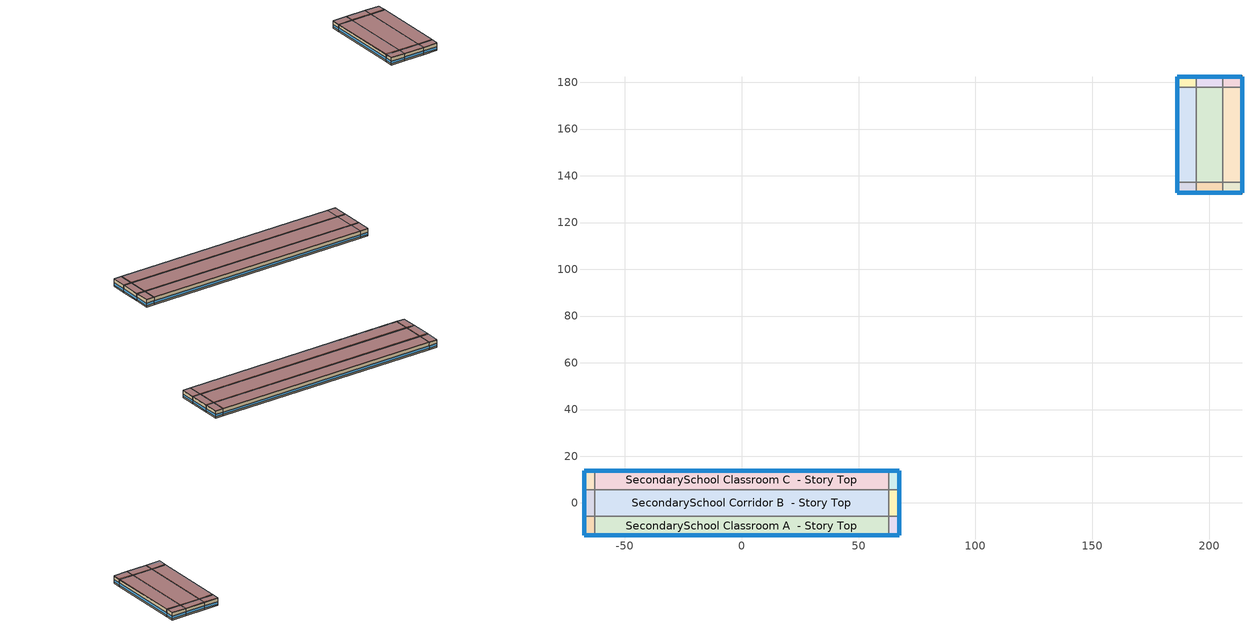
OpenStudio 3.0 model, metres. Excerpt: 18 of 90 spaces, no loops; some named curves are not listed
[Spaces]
SecondarySchool Classroom A end_a - Story Top
 floor adiabatic (Typical Interior Floor): -67.46,-13.88 -67.46,-5.74 -62.89,-5.74 -62.89,-13.88 z3.96
 wall outside: -67.46,-5.74 -67.46,-13.88 -62.89,-13.88 z3.96:7.92
 wall to SecondarySchool Corridor B end_a - Story Top: -62.89,-5.74 -67.46,-5.74 z3.96:7.92
 wall to SecondarySchool Classroom A  - Story Top: -62.89,-13.88 -62.89,-5.74 z3.96:7.92
 window: -67.44,-13.88 -62.92,-13.88 z4.72:6.05; -67.46,-5.77 -67.46,-13.86 z4.72:6.04
 roof outside: -62.89,-13.88 -62.89,-5.74 -67.46,-5.74 -67.46,-13.88 z7.92
SecondarySchool Corridor B end_a - Story Top
 floor adiabatic (Typical Interior Floor): -67.46,-5.74 -67.46,5.74 -62.89,5.74 -62.89,-5.74 z3.96
 wall outside: -67.46,5.74 -67.46,-5.74 z3.96:7.92
 wall to SecondarySchool Classroom C end_a - Story Top: -62.89,5.74 -67.46,5.74 z3.96:7.92
 wall to SecondarySchool Corridor B  - Story Top: -62.89,-5.74 -62.89,5.74 z3.96:7.92
 window: -67.46,5.72 -67.46,-5.72 z4.72:6.04
 roof outside: -62.89,-5.74 -62.89,5.74 -67.46,5.74 -67.46,-5.74 z7.92
SecondarySchool Classroom C end_a - Story Top
 floor adiabatic (Typical Interior Floor): -67.46,5.74 -67.46,13.88 -62.89,13.88 -62.89,5.74 z3.96
 wall outside: -62.89,13.88 -67.46,13.88 -67.46,5.74 z3.96:7.92
 wall to SecondarySchool Classroom C  - Story Top: -62.89,5.74 -62.89,13.88 z3.96:7.92
 window: -62.92,13.88 -67.44,13.88 z4.72:6.05; -67.46,13.86 -67.46,5.77 z4.72:6.04
 roof outside: -62.89,5.74 -62.89,13.88 -67.46,13.88 -67.46,5.74 z7.92
SecondarySchool Classroom A  - Story Top
 floor adiabatic (Typical Interior Floor): -62.89,-13.88 -62.89,-5.74 62.89,-5.74 62.89,-13.88 z3.96
 wall outside: -62.89,-13.88 62.89,-13.88 z3.96:7.92
 wall to SecondarySchool Corridor B  - Story Top: 62.89,-5.74 -62.89,-5.74 z3.96:7.92
 wall to SecondarySchool Classroom A end_b - Story Top: 62.89,-13.88 62.89,-5.74 z3.96:7.92
 window: -62.87,-13.88 62.87,-13.88 z4.72:6.03
 roof outside: 62.89,-13.88 62.89,-5.74 -62.89,-5.74 -62.89,-13.88 z7.92
SecondarySchool Corridor B  - Story Top
 floor adiabatic (Typical Interior Floor): -62.89,-5.74 -62.89,5.74 62.89,5.74 62.89,-5.74 z3.96
 wall to SecondarySchool Classroom C  - Story Top: 62.89,5.74 -62.89,5.74 z3.96:7.92
 wall to SecondarySchool Corridor B end_b - Story Top: 62.89,-5.74 62.89,5.74 z3.96:7.92
 roof outside: 62.89,-5.74 62.89,5.74 -62.89,5.74 -62.89,-5.74 z7.92
SecondarySchool Classroom C  - Story Top
 floor adiabatic (Typical Interior Floor): -62.89,5.74 -62.89,13.88 62.89,13.88 62.89,5.74 z3.96
 wall outside: 62.89,13.88 -62.89,13.88 z3.96:7.92
 wall to SecondarySchool Classroom C end_b - Story Top: 62.89,5.74 62.89,13.88 z3.96:7.92
 window: 62.87,13.88 -62.87,13.88 z4.72:6.03
 roof outside: 62.89,5.74 62.89,13.88 -62.89,13.88 -62.89,5.74 z7.92
SecondarySchool Classroom A end_b - Story Top
 floor adiabatic (Typical Interior Floor): 62.89,-13.88 62.89,-5.74 67.46,-5.74 67.46,-13.88 z3.96
 wall outside: 62.89,-13.88 67.46,-13.88 67.46,-5.74 z3.96:7.92
 wall to SecondarySchool Corridor B end_b - Story Top: 67.46,-5.74 62.89,-5.74 z3.96:7.92
 window: 67.46,-13.86 67.46,-5.77 z4.72:6.04; 62.92,-13.88 67.44,-13.88 z4.72:6.05
 roof outside: 67.46,-13.88 67.46,-5.74 62.89,-5.74 62.89,-13.88 z7.92
SecondarySchool Corridor B end_b - Story Top
 floor adiabatic (Typical Interior Floor): 62.89,-5.74 62.89,5.74 67.46,5.74 67.46,-5.74 z3.96
 wall outside: 67.46,-5.74 67.46,5.74 z3.96:7.92
 wall to SecondarySchool Classroom C end_b - Story Top: 67.46,5.74 62.89,5.74 z3.96:7.92
 window: 67.46,-5.72 67.46,5.72 z4.72:6.04
 roof outside: 67.46,-5.74 67.46,5.74 62.89,5.74 62.89,-5.74 z7.92
SecondarySchool Classroom C end_b - Story Top
 floor adiabatic (Typical Interior Floor): 62.89,5.74 62.89,13.88 67.46,13.88 67.46,5.74 z3.96
 wall outside: 67.46,5.74 67.46,13.88 62.89,13.88 z3.96:7.92
 window: 67.44,13.88 62.92,13.88 z4.72:6.05; 67.46,5.77 67.46,13.86 z4.72:6.04
 roof outside: 67.46,5.74 67.46,13.88 62.89,13.88 62.89,5.74 z7.92
SecondarySchool Classroom A end_a - Story Top 1
 floor adiabatic (Typical Interior Floor): 214.1,132.76 205.96,132.76 205.96,137.33 214.1,137.33 z3.96
 wall outside: 205.96,132.76 214.1,132.76 214.1,137.33 z3.96:7.92
 wall to SecondarySchool Corridor B end_a - Story Top 1: 205.96,137.33 205.96,132.76 z3.96:7.92
 wall to SecondarySchool Classroom A  - Story Top 1: 214.1,137.33 205.96,137.33 z3.96:7.92
 window: 214.1,132.78 214.1,137.3 z4.72:6.05; 205.98,132.76 214.08,132.76 z4.72:6.04
 roof outside: 214.1,137.33 205.96,137.33 205.96,132.76 214.1,132.76 z7.92
SecondarySchool Corridor B end_a - Story Top 1
 floor adiabatic (Typical Interior Floor): 205.96,132.76 194.48,132.76 194.48,137.33 205.96,137.33 z3.96
 wall outside: 194.48,132.76 205.96,132.76 z3.96:7.92
 wall to SecondarySchool Classroom C end_a - Story Top 1: 194.48,137.33 194.48,132.76 z3.96:7.92
 wall to SecondarySchool Corridor B  - Story Top 1: 205.96,137.33 194.48,137.33 z3.96:7.92
 window: 194.5,132.76 205.93,132.76 z4.72:6.04
 roof outside: 205.96,137.33 194.48,137.33 194.48,132.76 205.96,132.76 z7.92
SecondarySchool Classroom C end_a - Story Top 1
 floor adiabatic (Typical Interior Floor): 194.48,132.76 186.34,132.76 186.34,137.33 194.48,137.33 z3.96
 wall outside: 186.34,137.33 186.34,132.76 194.48,132.76 z3.96:7.92
 wall to SecondarySchool Classroom C  - Story Top 1: 194.48,137.33 186.34,137.33 z3.96:7.92
 window: 186.36,132.76 194.45,132.76 z4.72:6.04; 186.34,137.3 186.34,132.78 z4.72:6.05
 roof outside: 194.48,137.33 186.34,137.33 186.34,132.76 194.48,132.76 z7.92
SecondarySchool Classroom A  - Story Top 1
 floor adiabatic (Typical Interior Floor): 214.1,137.33 205.96,137.33 205.96,177.89 214.1,177.89 z3.96
 wall outside: 214.1,137.33 214.1,177.89 z3.96:7.92
 wall to SecondarySchool Corridor B  - Story Top 1: 205.96,177.89 205.96,137.33 z3.96:7.92
 wall to SecondarySchool Classroom A end_b - Story Top 1: 214.1,177.89 205.96,177.89 z3.96:7.92
 window: 214.1,137.35 214.1,177.86 z4.72:6.03
 roof outside: 214.1,177.89 205.96,177.89 205.96,137.33 214.1,137.33 z7.92
SecondarySchool Corridor B  - Story Top 1
 floor adiabatic (Typical Interior Floor): 205.96,137.33 194.48,137.33 194.48,177.89 205.96,177.89 z3.96
 wall to SecondarySchool Classroom C  - Story Top 1: 194.48,177.89 194.48,137.33 z3.96:7.92
 wall to SecondarySchool Corridor B end_b - Story Top 1: 205.96,177.89 194.48,177.89 z3.96:7.92
 roof outside: 205.96,177.89 194.48,177.89 194.48,137.33 205.96,137.33 z7.92
SecondarySchool Classroom C  - Story Top 1
 floor adiabatic (Typical Interior Floor): 194.48,137.33 186.34,137.33 186.34,177.89 194.48,177.89 z3.96
 wall outside: 186.34,177.89 186.34,137.33 z3.96:7.92
 wall to SecondarySchool Classroom C end_b - Story Top 1: 194.48,177.89 186.34,177.89 z3.96:7.92
 window: 186.34,177.86 186.34,137.35 z4.72:6.03
 roof outside: 194.48,177.89 186.34,177.89 186.34,137.33 194.48,137.33 z7.92
SecondarySchool Classroom A end_b - Story Top 1
 floor adiabatic (Typical Interior Floor): 214.1,177.89 205.96,177.89 205.96,182.46 214.1,182.46 z3.96
 wall outside: 214.1,177.89 214.1,182.46 205.96,182.46 z3.96:7.92
 wall to SecondarySchool Corridor B end_b - Story Top 1: 205.96,182.46 205.96,177.89 z3.96:7.92
 window: 214.1,177.92 214.1,182.44 z4.72:6.05; 214.08,182.46 205.98,182.46 z4.72:6.04
 roof outside: 214.1,182.46 205.96,182.46 205.96,177.89 214.1,177.89 z7.92
SecondarySchool Corridor B end_b - Story Top 1
 floor adiabatic (Typical Interior Floor): 205.96,177.89 194.48,177.89 194.48,182.46 205.96,182.46 z3.96
 wall outside: 205.96,182.46 194.48,182.46 z3.96:7.92
 wall to SecondarySchool Classroom C end_b - Story Top 1: 194.48,182.46 194.48,177.89 z3.96:7.92
 window: 205.93,182.46 194.5,182.46 z4.72:6.04
 roof outside: 205.96,182.46 194.48,182.46 194.48,177.89 205.96,177.89 z7.92
SecondarySchool Classroom C end_b - Story Top 1
 floor adiabatic (Typical Interior Floor): 194.48,177.89 186.34,177.89 186.34,182.46 194.48,182.46 z3.96
 wall outside: 194.48,182.46 186.34,182.46 186.34,177.89 z3.96:7.92
 window: 186.34,182.44 186.34,177.92 z4.72:6.05; 194.45,182.46 186.36,182.46 z4.72:6.04
 roof outside: 194.48,182.46 186.34,182.46 186.34,177.89 194.48,177.89 z7.92
shading: 214.1,177.89 205.96,177.89 205.96,137.33 214.1,137.33 z8.23; 205.96,137.33 194.48,137.33 194.48,132.76 205.96,132.76 z8.23; 67.46,5.74 67.46,13.88 62.89,13.88 62.89,5.74 z8.23; -62.89,5.74 -62.89,13.88 -67.46,13.88 -67.46,5.74 z8.23; 194.48,137.33 186.34,137.33 186.34,132.76 194.48,132.76 z8.23; 67.46,-5.74 67.46,5.74 62.89,5.74 62.89,-5.74 z8.23; 62.89,5.74 62.89,13.88 -62.89,13.88 -62.89,5.74 z8.23; 62.89,-5.74 62.89,5.74 -62.89,5.74 -62.89,-5.74 z8.23; 62.89,-13.88 62.89,-5.74 -62.89,-5.74 -62.89,-13.88 z8.23; -62.89,-5.74 -62.89,5.74 -67.46,5.74 -67.46,-5.74 z8.23; -62.89,-13.88 -62.89,-5.74 -67.46,-5.74 -67.46,-13.88 z8.23; 205.96,177.89 194.48,177.89 194.48,137.33 205.96,137.33 z8.23; 194.48,182.46 186.34,182.46 186.34,177.89 194.48,177.89 z8.23; 67.46,-13.88 67.46,-5.74 62.89,-5.74 62.89,-13.88 z8.23; 214.1,137.33 205.96,137.33 205.96,132.76 214.1,132.76 z8.23; 194.48,177.89 186.34,177.89 186.34,137.33 194.48,137.33 z8.23; 214.1,182.46 205.96,182.46 205.96,177.89 214.1,177.89 z8.23; 205.96,182.46 194.48,182.46 194.48,177.89 205.96,177.89 z8.23
[Site]
Chicago Ohare Intl Ap_IL_USA: Latitude {deg}=41.98; Longitude {deg}=-87.92; Time Zone {hr}=-6; Elevation {m}=201; Terrain=City
[ClimateZones]
Climate Zone Institution Name 1=ASHRAE; Climate Zone Document Name 1=ANSI/ASHRAE Standard 169; Climate Zone Document Year 1=2006; Climate Zone Value 1=5A
[Site:WaterMainsTemperature]
Calculation Method=Correlation; Annual Average Outdoor Air Temperature {C}=9.925; Maximum Difference In Monthly Average Outdoor Air Temperatures {deltaC}=28.7
[SizingPeriod:DesignDay] Barometric Pressure {Pa}=98934; Sky Clearness=0; Rain Indicator=0; Snow Indicator=0; Day of Month=21; Daylight Saving Time Indicator=0; Humidity Indicating Type=Wetbulb; Dry-Bulb Temperature Range Modifier Type=DefaultMultipliers
Name | Maximum Dry-Bulb Temperature {C} | Daily Dry-Bulb Temperature Range {deltaC} | Humidity Indicating Conditions at Maximum Dry-Bulb | Wind Speed {m/s} | Wind Direction {deg} | Month | Day Type | Solar Model Indicator | ASHRAE Taub | ASHRAE Taud
Chicago Ohare Intl Ap Ann Clg .4% Condns DB=>MWB 1 | 33.3 | 10.5 | 23.7 | 5.2 | 230 | 7 | SummerDesignDay | ASHRAETau | 0.455 | 2.05
Chicago Ohare Intl Ap Ann Clg .4% Condns WB=>MDB 1 | 31.2 | 10.5 | 25.5 | 5.2 | 230 | 7 | SummerDesignDay | ASHRAETau | 0.455 | 2.05
Chicago Ohare Intl Ap Ann Htg 99.6% Condns DB 1 | -20 | 0 | -20 | 4.9 | 270 | 1 | WinterDesignDay | ASHRAEClearSky
[Building]
90.1-2013|SecondarySchool: Default Construction Set=Res 90.1-2013 - SecSchl - ASHRAE 169-2013-5A; Standards Building Type=SecondarySchool
[Site:GroundTemperature:BuildingSurface]
20.75, 20.7, 20.7, 20.72, 20.75, 22.99, 23.34, 23.42, 23.45, 21.19, 20.91, 20.81
[DefaultConstructionSet]
Res 90.1-2013 - SecSchl - ASHRAE 169-2013-5A: Default Exterior Surface Constructions=Default Surface Constructions 1; Default Interior Surface Constructions=Default Surface Constructions 2; Default Ground Contact Surface Constructions=Default Surface Constructions 3; Default Exterior SubSurface Constructions=Default Sub Surface Constructions 1; Default Interior SubSurface Constructions=Default Sub Surface Constructions 2; Interior Partition Construction=Typical Interior Partition
[DefaultSurfaceConstructions]
Name | Floor Construction | Wall Construction | Roof Ceiling Construction
Default Surface Constructions 1 | Typical Insulated Exterior Mass Floor R-17.54 | Typical Insulated Steel Framed Exterior Wall R-18.18 | Typical IEAD Roof R-31.25
Default Surface Constructions 2 | Typical Interior Floor | Typical Interior Wall | Typical Interior Ceiling
Default Surface Constructions 3 | Typical Insulated Carpeted 8in Slab Floor | Typical Insulated Basement Mass Wall
[Construction]
Typical Insulated Exterior Mass Floor R-17.54: Typical Insulation R-14.97, 4 in. Normalweight Concrete Floor, Typical Carpet Pad
Typical Insulated Steel Framed Exterior Wall R-18.18: 25mm Stucco, 5/8 in. Gypsum Board, Typical Insulation R-16.0, 5/8 in. Gypsum Board
Typical IEAD Roof R-31.25: Roof Membrane, Typical Insulation R-30.13, Metal Roof Surface
Typical Interior Floor: 100mm Normalweight concrete floor, CP02 CARPET PAD
Typical Interior Wall: G01 13mm gypsum board, G01 13mm gypsum board
Typical Interior Ceiling: CP02 CARPET PAD, 100mm Normalweight concrete floor
Typical Insulated Carpeted 8in Slab Floor: 8 in. Normalweight Concrete Floor, Typical Carpet Pad
Typical Insulated Basement Mass Wall: 8 in. Concrete Block Basement Wall
U 0.48 SHGC 0.40 Dbl Ref-D Clr 6mm/13mm: REF D CLEAR 6MM, AIR 13MM, CLEAR 6MM
Typical Insulated Metal Door R-2.0: F08 Metal surface, Typical Insulation R-1.15
U 0.44 SHGC 0.26 Dbl Ref-B-H Clr 6mm/13mm Air: REF B CLEAR HI 6MM, AIR 13MM, CLEAR 6MM
Typical Overhead Door R-2.0: Typical Insulation R-1.15 1
Window_U_0.50_SHGC_0.40_Skylight_Frame_Width_0.430_in: Glass_2052_LayerAvg, Gap_1_W_0_0038, Glass_2027F_LayerAvg
Typical Interior Window: Clear 3mm
Typical Interior Door; Typical Interior Partition: G05 25mm wood
[Material:NoMass] Roughness=Smooth; Thermal Absorptance=0.9; Solar Absorptance=0.7
Name | Thermal Resistance {m2-K/W} | Visible Absorptance
Typical Insulation R-14.97 | 2.63723 | 0.7
Typical Carpet Pad; CP02 CARPET PAD | 0.21648 | 0.8
Typical Insulation R-16.0 | 2.81828 | 0.7
Typical Insulation R-30.13 | 5.30668 | 0.7
Typical Insulation R-1.15 | 0.202509 | 0.7
Typical Insulation R-1.15 1 | 0.202527 | 0.7
[Material]
Name | Roughness | Thickness {m} | Conductivity {W/m-K} | Density {kg/m3} | Specific Heat {J/kg-K} | Thermal Absorptance | Solar Absorptance | Visible Absorptance
4 in. Normalweight Concrete Floor | MediumRough | 0.1016 | 2.31 | 2322 | 832 | 0.9 | 0.7 | 0.7
25mm Stucco | Smooth | 0.0254 | 0.72 | 1856 | 840 | 0.9 | 0.7 | 0.7
5/8 in. Gypsum Board | MediumSmooth | 0.0159 | 0.16 | 800 | 1090 | 0.9 | 0.7 | 0.7
Roof Membrane | VeryRough | 0.0095 | 0.16 | 1121.29 | 1460 | 0.9 | 0.7 | 0.7
Metal Roof Surface; F08 Metal surface | Smooth | 0.0008 | 45.28 | 7824 | 500 | 0.9 | 0.7 | 0.7
100mm Normalweight concrete floor | MediumRough | 0.1016 | 2.31045 | 2322 | 832.557 |  | 0 | 0
G01 13mm gypsum board | Smooth | 0.0127 | 0.160031 | 800.001 | 1090.73 | 0.9 | 0.7 | 0.5
8 in. Normalweight Concrete Floor | MediumRough | 0.2032 | 2.31 | 2322 | 832 | 0.9 | 0.7 | 0.7
8 in. Concrete Block Basement Wall | MediumRough | 0.2032 | 1.326 | 1842 | 912 | 0.9 | 0.7 | 0.7
G05 25mm wood | MediumSmooth | 0.0254 | 0.15 | 608 | 1630 | 0.9 | 0.5 | 0.5
[DefaultSubSurfaceConstructions]
Name | Fixed Window Construction | Operable Window Construction | Door Construction | Glass Door Construction | Overhead Door Construction | Skylight Construction | Tubular Daylight Dome Construction | Tubular Daylight Diffuser Construction
Default Sub Surface Constructions 1 | U 0.48 SHGC 0.40 Dbl Ref-D Clr 6mm/13mm | U 0.48 SHGC 0.40 Dbl Ref-D Clr 6mm/13mm | Typical Insulated Metal Door R-2.0 | U 0.44 SHGC 0.26 Dbl Ref-B-H Clr 6mm/13mm Air | Typical Overhead Door R-2.0 | Window_U_0.50_SHGC_0.40_Skylight_Frame_Width_0.430_in | Typical Interior Window | Typical Interior Window
Default Sub Surface Constructions 2 | Typical Interior Window | Typical Interior Window | Typical Interior Door
[WindowMaterial:Glazing] Optical Data Type=SpectralAverage; Infrared Transmittance at Normal Incidence=0; Dirt Correction Factor for Solar and Visible Transmittance=1; Solar Diffusing=No
Name | Thickness {m} | Solar Transmittance at Normal Incidence | Front Side Solar Reflectance at Normal Incidence | Back Side Solar Reflectance at Normal Incidence | Visible Transmittance at Normal Incidence | Front Side Visible Reflectance at Normal Incidence | Back Side Visible Reflectance at Normal Incidence | Front Side Infrared Hemispherical Emissivity | Back Side Infrared Hemispherical Emissivity | Conductivity {W/m-K}
REF D CLEAR 6MM | 0.006 | 0.429 | 0.308 | 0.379 | 0.334 | 0.453 | 0.505 | 0.84 | 0.82 | 0.9
CLEAR 6MM | 0.006 | 0.775 | 0.071 | 0.071 | 0.881 | 0.08 | 0.08 | 0.84 | 0.84 | 0.9
REF B CLEAR HI 6MM | 0.006 | 0.24 | 0.16 | 0.32 | 0.3 | 0.16 | 0.29 | 0.84 | 0.6 | 0.9
Glass_2052_LayerAvg | 0.00837 | 0.507767 | 0.054228 | 0.0544931 | 0.586833 | 0.05805 | 0.058397 | 0.84 | 0.84 | 1
Glass_2027F_LayerAvg | 0.004 | 0.369744 | 0.470069 | 0.340935 | 0.765222 | 0.0546 | 0.073741 | 0.03675 | 0.84 | 1
Clear 3mm | 0.003 | 0.837 | 0.075 | 0.075 | 0.898 | 0.081 | 0.081 | 0.84 | 0.84 | 0.9
[WindowMaterial:Gas] Gas Type=Air
Name | Thickness {m}
AIR 13MM | 0.0127
Gap_1_W_0_0038 | 0.0038
[SpaceType] Standards Building Type=SecondarySchool
Name | Default Schedule Set | Design Specification Outdoor Air Object | Standards Space Type
SecondarySchool Corridor - 90.1-2013 | SecondarySchool Corridor Schedule Set | SecondarySchool Corridor Ventilation | Corridor
SecondarySchool Classroom - 90.1-2013 | SecondarySchool Classroom Schedule Set | SecondarySchool Classroom Ventilation | Classroom
[BuildingStory]
Story Top: Nominal Z Coordinate {m}=3.9624; Nominal Floor to Floor Height {m}=3.9624
[Space] Building Story=Story Top
Name | Space Type | Thermal Zone
SecondarySchool Classroom A end_a - Story Top | SecondarySchool Classroom - 90.1-2013 | Zone SecondarySchool Classroom A end_a - Story Top
SecondarySchool Corridor B end_a - Story Top | SecondarySchool Corridor - 90.1-2013 | Zone SecondarySchool Corridor B end_a - Story Top
SecondarySchool Classroom C end_a - Story Top | SecondarySchool Classroom - 90.1-2013 | Zone SecondarySchool Classroom C end_a - Story Top
SecondarySchool Classroom A  - Story Top | SecondarySchool Classroom - 90.1-2013 | Zone SecondarySchool Classroom A  - Story Top
SecondarySchool Corridor B  - Story Top | SecondarySchool Corridor - 90.1-2013 | Zone SecondarySchool Corridor B  - Story Top
SecondarySchool Classroom C  - Story Top | SecondarySchool Classroom - 90.1-2013 | Zone SecondarySchool Classroom C  - Story Top
SecondarySchool Classroom A end_b - Story Top | SecondarySchool Classroom - 90.1-2013 | Zone SecondarySchool Classroom A end_b - Story Top
SecondarySchool Corridor B end_b - Story Top | SecondarySchool Corridor - 90.1-2013 | Zone SecondarySchool Corridor B end_b - Story Top
SecondarySchool Classroom C end_b - Story Top | SecondarySchool Classroom - 90.1-2013 | Zone SecondarySchool Classroom C end_b - Story Top
SecondarySchool Classroom A end_a - Story Top 1 | SecondarySchool Classroom - 90.1-2013 | Zone SecondarySchool Classroom A end_a - Story Top 1
SecondarySchool Corridor B end_a - Story Top 1 | SecondarySchool Corridor - 90.1-2013 | Zone SecondarySchool Corridor B end_a - Story Top 1
SecondarySchool Classroom C end_a - Story Top 1 | SecondarySchool Classroom - 90.1-2013 | Zone SecondarySchool Classroom C end_a - Story Top 1
SecondarySchool Classroom A  - Story Top 1 | SecondarySchool Classroom - 90.1-2013 | Zone SecondarySchool Classroom A  - Story Top 1
SecondarySchool Corridor B  - Story Top 1 | SecondarySchool Corridor - 90.1-2013 | Zone SecondarySchool Corridor B  - Story Top 1
SecondarySchool Classroom C  - Story Top 1 | SecondarySchool Classroom - 90.1-2013 | Zone SecondarySchool Classroom C  - Story Top 1
SecondarySchool Classroom A end_b - Story Top 1 | SecondarySchool Classroom - 90.1-2013 | Zone SecondarySchool Classroom A end_b - Story Top 1
SecondarySchool Corridor B end_b - Story Top 1 | SecondarySchool Corridor - 90.1-2013 | Zone SecondarySchool Corridor B end_b - Story Top 1
SecondarySchool Classroom C end_b - Story Top 1 | SecondarySchool Classroom - 90.1-2013 | Zone SecondarySchool Classroom C end_b - Story Top 1
[ThermalZone] Multiplier=1; Use Ideal Air Loads=No
Name | Primary Daylighting Control | Fraction of Zone Controlled by Primary Daylighting Control | Secondary Daylighting Control | Fraction of Zone Controlled by Secondary Daylighting Control | Thermostat
Zone SecondarySchool Classroom A end_a - Story Top | SecondarySchool Classroom A end_a - Story Top Daylt Sensor 1 | 0.594 | SecondarySchool Classroom A end_a - Story Top Daylt Sensor 2 | 0.361 | SecondarySchool Classroom - 90.1-2013 Thermostat 11
Zone SecondarySchool Corridor B end_a - Story Top | SecondarySchool Corridor B end_a - Story Top Daylt Sensor 1 | 0.454 | SecondarySchool Corridor B end_a - Story Top Daylt Sensor 2 | 0.454 | SecondarySchool Corridor - 90.1-2013 Thermostat 6
Zone SecondarySchool Classroom C end_a - Story Top | SecondarySchool Classroom C end_a - Story Top Daylt Sensor 1 | 0.594 | SecondarySchool Classroom C end_a - Story Top Daylt Sensor 2 | 0.361 | SecondarySchool Classroom - 90.1-2013 Thermostat 12
Zone SecondarySchool Classroom A  - Story Top | SecondarySchool Classroom A  - Story Top Daylt Sensor 1 | 0.254 | SecondarySchool Classroom A  - Story Top Daylt Sensor 2 | 0.254 | SecondarySchool Classroom - 90.1-2013 Thermostat 9
Zone SecondarySchool Corridor B  - Story Top |  |  |  |  | SecondarySchool Corridor - 90.1-2013 Thermostat 3
Zone SecondarySchool Classroom C  - Story Top | SecondarySchool Classroom C  - Story Top Daylt Sensor 1 | 0.254 | SecondarySchool Classroom C  - Story Top Daylt Sensor 2 | 0.254 | SecondarySchool Classroom - 90.1-2013 Thermostat 14
Zone SecondarySchool Classroom A end_b - Story Top | SecondarySchool Classroom A end_b - Story Top Daylt Sensor 1 | 0.594 | SecondarySchool Classroom A end_b - Story Top Daylt Sensor 2 | 0.361 | SecondarySchool Classroom - 90.1-2013 Thermostat 22
Zone SecondarySchool Corridor B end_b - Story Top | SecondarySchool Corridor B end_b - Story Top Daylt Sensor 1 | 0.454 | SecondarySchool Corridor B end_b - Story Top Daylt Sensor 2 | 0.454 | SecondarySchool Corridor - 90.1-2013 Thermostat 10
Zone SecondarySchool Classroom C end_b - Story Top | SecondarySchool Classroom C end_b - Story Top Daylt Sensor 1 | 0.594 | SecondarySchool Classroom C end_b - Story Top Daylt Sensor 2 | 0.361 | SecondarySchool Classroom - 90.1-2013 Thermostat 17
Zone SecondarySchool Classroom A end_a - Story Top 1 | SecondarySchool Classroom A end_a - Story Top 1 Daylt Sensor 1 | 0.594 | SecondarySchool Classroom A end_a - Story Top 1 Daylt Sensor 2 | 0.361 | SecondarySchool Classroom - 90.1-2013 Thermostat 2
Zone SecondarySchool Corridor B end_a - Story Top 1 | SecondarySchool Corridor B end_a - Story Top 1 Daylt Sensor 1 | 0.454 | SecondarySchool Corridor B end_a - Story Top 1 Daylt Sensor 2 | 0.454 | SecondarySchool Corridor - 90.1-2013 Thermostat 4
Zone SecondarySchool Classroom C end_a - Story Top 1 | SecondarySchool Classroom C end_a - Story Top 1 Daylt Sensor 1 | 0.594 | SecondarySchool Classroom C end_a - Story Top 1 Daylt Sensor 2 | 0.361 | SecondarySchool Classroom - 90.1-2013 Thermostat 7
Zone SecondarySchool Classroom A  - Story Top 1 | SecondarySchool Classroom A  - Story Top 1 Daylt Sensor 1 | 0.254 | SecondarySchool Classroom A  - Story Top 1 Daylt Sensor 2 | 0.254 | SecondarySchool Classroom - 90.1-2013 Thermostat 1
Zone SecondarySchool Corridor B  - Story Top 1 |  |  |  |  | SecondarySchool Corridor - 90.1-2013 Thermostat 11
Zone SecondarySchool Classroom C  - Story Top 1 | SecondarySchool Classroom C  - Story Top 1 Daylt Sensor 1 | 0.254 | SecondarySchool Classroom C  - Story Top 1 Daylt Sensor 2 | 0.254 | SecondarySchool Classroom - 90.1-2013 Thermostat 19
Zone SecondarySchool Classroom A end_b - Story Top 1 | SecondarySchool Classroom A end_b - Story Top 1 Daylt Sensor 1 | 0.594 | SecondarySchool Classroom A end_b - Story Top 1 Daylt Sensor 2 | 0.361 | SecondarySchool Classroom - 90.1-2013 Thermostat 23
Zone SecondarySchool Corridor B end_b - Story Top 1 | SecondarySchool Corridor B end_b - Story Top 1 Daylt Sensor 1 | 0.454 | SecondarySchool Corridor B end_b - Story Top 1 Daylt Sensor 2 | 0.454 | SecondarySchool Corridor - 90.1-2013 Thermostat 2
Zone SecondarySchool Classroom C end_b - Story Top 1 | SecondarySchool Classroom C end_b - Story Top 1 Daylt Sensor 1 | 0.594 | SecondarySchool Classroom C end_b - Story Top 1 Daylt Sensor 2 | 0.361 | SecondarySchool Classroom - 90.1-2013 Thermostat
[People:Definition]
SecondarySchool Classroom People Definition: Number of People Calculation Method=People/Area; People per Space Floor Area {person/m2}=0.376737; Fraction Radiant=0.3
[People]
SecondarySchool Classroom People: People Definition=SecondarySchool Classroom People Definition; Space or SpaceType=SecondarySchool Classroom - 90.1-2013; Work Efficiency Schedule=Work Efficiency Schedule; Clothing Insulation Schedule=Clothing Schedule; Air Velocity Schedule=Air Velocity Schedule; Multiplier=1
[Lights:Definition] Design Level Calculation Method=Watts/Area; Fraction Radiant=0.37; Fraction Visible=0.2; Return Air Fraction=0
Name | Watts per Space Floor Area {W/m2}
SecondarySchool Classroom Lights Definition | 13.3472
SecondarySchool Corridor Lights Definition | 7.10418
[Lights] Fraction Replaceable=1
Name | Lights Definition | Space or SpaceType
SecondarySchool Classroom Lights | SecondarySchool Classroom Lights Definition | SecondarySchool Classroom - 90.1-2013
SecondarySchool Corridor Lights | SecondarySchool Corridor Lights Definition | SecondarySchool Corridor - 90.1-2013
[ElectricEquipment:Definition] Design Level Calculation Method=Watts/Area; Fraction Latent=0; Fraction Radiant=0.5; Fraction Lost=0
Name | Watts per Space Floor Area {W/m2}
SecondarySchool Classroom Elec Equip Definition | 9.99967
SecondarySchool Corridor Elec Equip Definition | 3.98265
[ElectricEquipment]
Name | Electric Equipment Definition | Space or SpaceType
SecondarySchool Classroom Elec Equip | SecondarySchool Classroom Elec Equip Definition | SecondarySchool Classroom - 90.1-2013
SecondarySchool Corridor Elec Equip | SecondarySchool Corridor Elec Equip Definition | SecondarySchool Corridor - 90.1-2013
[DesignSpecification:OutdoorAir] Outdoor Air Method=Sum; Outdoor Air Flow per Person {m3/s-person}=0; Outdoor Air Flow Rate {m3/s}=0; Outdoor Air Flow Air Changes per Hour {1/hr}=0
Name | Outdoor Air Flow per Floor Area {m3/s-m2}
SecondarySchool Classroom Ventilation | 0.0023876
SecondarySchool Corridor Ventilation | 0.0003048
[DefaultScheduleSet] Number of People Schedule=SchoolSecondary BLDG_OCC_SCH; People Activity Level Schedule=SchoolSecondary ACTIVITY_SCH; Electric Equipment Schedule=SchoolSecondary BLDG_EQUIP_SCH_2013; Infiltration Schedule=SchoolSecondary INFIL_SCH_PNNL
Name | Lighting Schedule
SecondarySchool Classroom Schedule Set | SchoolSecondary BLDG_LIGHT_CLASSROOM_SCH_2013
SecondarySchool Corridor Schedule Set | SchoolSecondary BLDG_LIGHT_CORRIDOR_SCH_2013
[SpaceInfiltration:DesignFlowRate] Schedule=Always On Discrete; Design Flow Rate Calculation Method=Flow/ExteriorArea; Constant Term Coefficient=0; Temperature Term Coefficient=0; Velocity Term Coefficient=0.224; Velocity Squared Term Coefficient=0
Name | Space or SpaceType | Flow per Exterior Surface Area {m3/s-m2}
SecondarySchool Classroom A  - Story Top Infiltration | SecondarySchool Classroom A  - Story Top | 0.000186444
SecondarySchool Classroom A  - Story Top 1 Infiltration | SecondarySchool Classroom A  - Story Top 1 | 0.000186444
SecondarySchool Classroom A end_a - Story Top Infiltration | SecondarySchool Classroom A end_a - Story Top | 0.000327542
SecondarySchool Classroom A end_a - Story Top 1 Infiltration | SecondarySchool Classroom A end_a - Story Top 1 | 0.000327542
SecondarySchool Classroom A end_b - Story Top Infiltration | SecondarySchool Classroom A end_b - Story Top | 0.000327542
SecondarySchool Classroom A end_b - Story Top 1 Infiltration | SecondarySchool Classroom A end_b - Story Top 1 | 0.000327542
SecondarySchool Classroom C  - Story Top Infiltration | SecondarySchool Classroom C  - Story Top | 0.000186444
SecondarySchool Classroom C  - Story Top 1 Infiltration | SecondarySchool Classroom C  - Story Top 1 | 0.000186444
SecondarySchool Classroom C end_a - Story Top Infiltration | SecondarySchool Classroom C end_a - Story Top | 0.000327542
SecondarySchool Classroom C end_a - Story Top 1 Infiltration | SecondarySchool Classroom C end_a - Story Top 1 | 0.000327542
SecondarySchool Classroom C end_b - Story Top Infiltration | SecondarySchool Classroom C end_b - Story Top | 0.000327542
SecondarySchool Classroom C end_b - Story Top 1 Infiltration | SecondarySchool Classroom C end_b - Story Top 1 | 0.000327542
SecondarySchool Corridor B end_a - Story Top Infiltration | SecondarySchool Corridor B end_a - Story Top | 0.000264445
SecondarySchool Corridor B end_a - Story Top 1 Infiltration | SecondarySchool Corridor B end_a - Story Top 1 | 0.000264445
SecondarySchool Corridor B end_b - Story Top Infiltration | SecondarySchool Corridor B end_b - Story Top | 0.000264445
SecondarySchool Corridor B end_b - Story Top 1 Infiltration | SecondarySchool Corridor B end_b - Story Top 1 | 0.000264445
[Exterior:Lights:Definition]
Name | Design Level {W}
Parking Areas and Drives Def (W/ft^2) | 0.1
Building Facades Def (W/ft^2) | 0.15
Main Entries Def (W/ft) | 30
Other Doors Def (W/ft) | 20
[Exterior:Lights] Control Option=AstronomicalClock
Name | Exterior Lights Definition | Schedule | Multiplier
Parking Areas and Drives | Parking Areas and Drives Def (W/ft^2) | Schedule Ruleset 2 | 107950
Building Facades | Building Facades Def (W/ft^2) | Schedule Ruleset 1 | 44173.1
Main Entries | Main Entries Def (W/ft) | Schedule Ruleset 2 | 168.7096
Other Doors | Other Doors Def (W/ft) | Schedule Ruleset 2 | 103.335
[EnergyManagementSystem:Program]
SYS33ZoneVAVOptimumStartProg0: IF DaylightSavings==0 && DayOfWeek>1 && Hour==5 && OAT_2<23.9 && OAT_2>1.7; SET SYS33ZoneVAVClgSch0 = 29.4; SET SYS33ZoneVAVHtgSch0 = 15.6; ELSEIF DaylightSavings==0 && DayOfWeek==1 && Hour==7 && OAT_2<23.9 && OAT_2>1.7; SET SYS33ZoneVAVClgSch0 = 29.4; SET SYS33ZoneVAVHtgSch0 = 15.6; ELSEIF DaylightSavings==1 && DayOfWeek>1 && Hour==4 && OAT_2<23.9 && OAT_2>1.7; SET SYS33ZoneVAVClgSch0 = 29.4; SET SYS33ZoneVAVHtgSch0 = 15.6; ELSEIF DaylightSavings==1 && DayOfWeek==1 && Hour==6 && OAT_2<23.9 && OAT_2>1.7; SET SYS33ZoneVAVClgSch0 = 29.4; SET SYS33ZoneVAVHtgSch0 = 15.6; ELSE; SET SYS33ZoneVAVClgSch0 = NULL; SET SYS33ZoneVAVHtgSch0 = NULL; ENDIF
SYS33ZoneVAVOptimumStartProg1: IF DaylightSavings==0 && DayOfWeek>1 && Hour==5 && OAT_2<23.9 && OAT_2>1.7; SET SYS33ZoneVAVClgSch1 = 29.4; SET SYS33ZoneVAVHtgSch1 = 15.6; ELSEIF DaylightSavings==0 && DayOfWeek==1 && Hour==7 && OAT_2<23.9 && OAT_2>1.7; SET SYS33ZoneVAVClgSch1 = 29.4; SET SYS33ZoneVAVHtgSch1 = 15.6; ELSEIF DaylightSavings==1 && DayOfWeek>1 && Hour==4 && OAT_2<23.9 && OAT_2>1.7; SET SYS33ZoneVAVClgSch1 = 29.4; SET SYS33ZoneVAVHtgSch1 = 15.6; ELSEIF DaylightSavings==1 && DayOfWeek==1 && Hour==6 && OAT_2<23.9 && OAT_2>1.7; SET SYS33ZoneVAVClgSch1 = 29.4; SET SYS33ZoneVAVHtgSch1 = 15.6; ELSE; SET SYS33ZoneVAVClgSch1 = NULL; SET SYS33ZoneVAVHtgSch1 = NULL; ENDIF
[EnergyManagementSystem:ProgramCallingManager]
Mains_Water_Prg_Mgr: BeginTimestepBeforePredictor; Mains_Water_Prg
SYS18ZoneVAVOptimumStartCallingManager0: BeginTimestepBeforePredictor; SYS18ZoneVAVOptimumStartProg0
SYS29ZoneVAVOptimumStartCallingManager0: BeginTimestepBeforePredictor; SYS29ZoneVAVOptimumStartProg0
SYS29ZoneVAVOptimumStartCallingManager1: BeginTimestepBeforePredictor; SYS29ZoneVAVOptimumStartProg1
SYS33ZoneVAVOptimumStartCallingManager0: BeginTimestepBeforePredictor; SYS33ZoneVAVOptimumStartProg0
SYS33ZoneVAVOptimumStartCallingManager1: BeginTimestepBeforePredictor; SYS33ZoneVAVOptimumStartProg1
[Daylighting:Control] Position Z-Coordinate {m}=0.762; Lighting Control Type=Stepped; Minimum Input Power Fraction for Continuous Dimming Control=0.3; Minimum Light Output Fraction for Continuous Dimming Control=0.2; Number of Stepped Control Steps=3; Probability Lighting will be Reset When Needed in Manual Stepped Control=1; Maximum Allowable Discomfort Glare Index=22
Name | Space | Position X-Coordinate {m} | Position Y-Coordinate {m} | Illuminance Setpoint {lux}
SecondarySchool Classroom A  - Story Top Daylt Sensor 1 | SecondarySchool Classroom A  - Story Top | 62.8916 | 1.36628 | 500
SecondarySchool Classroom A  - Story Top Daylt Sensor 2 | SecondarySchool Classroom A  - Story Top | 62.8916 | 2.75326 | 500
SecondarySchool Classroom A  - Story Top 1 Daylt Sensor 1 | SecondarySchool Classroom A  - Story Top 1 | -1.36701 | 20.2814 | 500
SecondarySchool Classroom A  - Story Top 1 Daylt Sensor 2 | SecondarySchool Classroom A  - Story Top 1 | -2.75474 | 20.2814 | 500
SecondarySchool Classroom A end_a - Story Top Daylt Sensor 1 | SecondarySchool Classroom A end_a - Story Top | 2.286 | 1.37563 | 500
SecondarySchool Classroom A end_a - Story Top Daylt Sensor 2 | SecondarySchool Classroom A end_a - Story Top | 2.286 | 2.7721 | 500
SecondarySchool Classroom A end_a - Story Top 1 Daylt Sensor 1 | SecondarySchool Classroom A end_a - Story Top 1 | -4.07122 | 1.37135 | 500
SecondarySchool Classroom A end_a - Story Top 1 Daylt Sensor 2 | SecondarySchool Classroom A end_a - Story Top 1 | -4.07122 | 2.76348 | 500
SecondarySchool Classroom A end_b - Story Top Daylt Sensor 1 | SecondarySchool Classroom A end_b - Story Top | 2.286 | 1.37563 | 500
SecondarySchool Classroom A end_b - Story Top Daylt Sensor 2 | SecondarySchool Classroom A end_b - Story Top | 2.286 | 2.7721 | 500
SecondarySchool Classroom A end_b - Story Top 1 Daylt Sensor 1 | SecondarySchool Classroom A end_b - Story Top 1 | -1.37563 | 2.286 | 500
SecondarySchool Classroom A end_b - Story Top 1 Daylt Sensor 2 | SecondarySchool Classroom A end_b - Story Top 1 | -2.7721 | 2.286 | 500
SecondarySchool Classroom C  - Story Top Daylt Sensor 1 | SecondarySchool Classroom C  - Story Top | 62.8916 | 6.77615 | 500
SecondarySchool Classroom C  - Story Top Daylt Sensor 2 | SecondarySchool Classroom C  - Story Top | 62.8916 | 5.38917 | 500
SecondarySchool Classroom C  - Story Top 1 Daylt Sensor 1 | SecondarySchool Classroom C  - Story Top 1 | -6.77542 | 20.2814 | 500
SecondarySchool Classroom C  - Story Top 1 Daylt Sensor 2 | SecondarySchool Classroom C  - Story Top 1 | -5.3877 | 20.2814 | 500
SecondarySchool Classroom C end_a - Story Top Daylt Sensor 1 | SecondarySchool Classroom C end_a - Story Top | 1.37135 | 4.07122 | 500
SecondarySchool Classroom C end_a - Story Top Daylt Sensor 2 | SecondarySchool Classroom C end_a - Story Top | 2.76348 | 4.07122 | 500
SecondarySchool Classroom C end_a - Story Top 1 Daylt Sensor 1 | SecondarySchool Classroom C end_a - Story Top 1 | -4.07122 | 1.37135 | 500
SecondarySchool Classroom C end_a - Story Top 1 Daylt Sensor 2 | SecondarySchool Classroom C end_a - Story Top 1 | -4.07122 | 2.76348 | 500
SecondarySchool Classroom C end_b - Story Top Daylt Sensor 1 | SecondarySchool Classroom C end_b - Story Top | 3.20065 | 4.07122 | 500
SecondarySchool Classroom C end_b - Story Top Daylt Sensor 2 | SecondarySchool Classroom C end_b - Story Top | 1.80852 | 4.07122 | 500
SecondarySchool Classroom C end_b - Story Top 1 Daylt Sensor 1 | SecondarySchool Classroom C end_b - Story Top 1 | -6.76681 | 2.286 | 500
SecondarySchool Classroom C end_b - Story Top 1 Daylt Sensor 2 | SecondarySchool Classroom C end_b - Story Top 1 | -5.37034 | 2.286 | 500
SecondarySchool Corridor B end_a - Story Top Daylt Sensor 1 | SecondarySchool Corridor B end_a - Story Top | 1.36977 | 5.74067 | 375
SecondarySchool Corridor B end_a - Story Top Daylt Sensor 2 | SecondarySchool Corridor B end_a - Story Top | 2.76029 | 5.74067 | 375
SecondarySchool Corridor B end_a - Story Top 1 Daylt Sensor 1 | SecondarySchool Corridor B end_a - Story Top 1 | -5.74067 | 1.36977 | 375
SecondarySchool Corridor B end_a - Story Top 1 Daylt Sensor 2 | SecondarySchool Corridor B end_a - Story Top 1 | -5.74067 | 2.76029 | 375
SecondarySchool Corridor B end_b - Story Top Daylt Sensor 1 | SecondarySchool Corridor B end_b - Story Top | 3.20223 | 5.74067 | 375
SecondarySchool Corridor B end_b - Story Top Daylt Sensor 2 | SecondarySchool Corridor B end_b - Story Top | 1.81171 | 5.74067 | 375
SecondarySchool Corridor B end_b - Story Top 1 Daylt Sensor 1 | SecondarySchool Corridor B end_b - Story Top 1 | -5.74067 | 3.20223 | 375
SecondarySchool Corridor B end_b - Story Top 1 Daylt Sensor 2 | SecondarySchool Corridor B end_b - Story Top 1 | -5.74067 | 1.81171 | 375
[Refrigeration:System]
Low Temperature: Refrigeration Condenser=Refrigeration Condenser Air Cooled 1; Minimum Condensing Temperature {C}=21; Refrigeration System Working Fluid Type=R404a; Suction Temperature Control Type=ConstantSuctionTemperature
[Refrigeration:Compressor]
Refrigeration Compressor 1: Refrigeration Compressor Power Curve=LT_compressor_power; Refrigeration Compressor Capacity Curve=LT_compressor_capacity; Rated Return Gas Temperature {C}=18.3; Rated Subcooling {deltaC}=0
[Refrigeration:Condenser:AirCooled]
Refrigeration Condenser Air Cooled 1: Rated Effective Total Heat Rejection Rate Curve=Condenser Heat Rejection Function of Temperature; Rated Subcooling Temperature Difference {deltaC}=0; Condenser Fan Speed Control Type=VariableSpeed; Rated Fan Power {W}=210.597; Minimum Fan Air Flow Ratio=0
[ThermostatSetpoint:DualSetpoint] Heating Setpoint Temperature Schedule=SchoolSecondary HTGSETP_SCH_YES_OPTIMUM; Cooling Setpoint Temperature Schedule=SchoolSecondary CLGSETP_SCH_NO_SETBACK
SecondarySchool Classroom - 90.1-2013 Thermostat; SecondarySchool Classroom - 90.1-2013 Thermostat 1; SecondarySchool Classroom - 90.1-2013 Thermostat 2; SecondarySchool Classroom - 90.1-2013 Thermostat 7; SecondarySchool Classroom - 90.1-2013 Thermostat 9; SecondarySchool Classroom - 90.1-2013 Thermostat 11; SecondarySchool Classroom - 90.1-2013 Thermostat 12; SecondarySchool Classroom - 90.1-2013 Thermostat 14; SecondarySchool Classroom - 90.1-2013 Thermostat 17; SecondarySchool Classroom - 90.1-2013 Thermostat 19; SecondarySchool Classroom - 90.1-2013 Thermostat 22; SecondarySchool Classroom - 90.1-2013 Thermostat 23; SecondarySchool Corridor - 90.1-2013 Thermostat 2; SecondarySchool Corridor - 90.1-2013 Thermostat 3; SecondarySchool Corridor - 90.1-2013 Thermostat 4; SecondarySchool Corridor - 90.1-2013 Thermostat 6; SecondarySchool Corridor - 90.1-2013 Thermostat 10; SecondarySchool Corridor - 90.1-2013 Thermostat 11
[AvailabilityManager:NightCycle] Applicability Schedule=Always On Discrete; Control Type=CycleOnAny; Thermostat Tolerance {deltaC}=1; Cycling Run Time {s}=1800
Availability Manager Night Cycle 1; Availability Manager Night Cycle 2; Availability Manager Night Cycle 3; Availability Manager Night Cycle 4; Availability Manager Night Cycle 5; Availability Manager Night Cycle 6; Availability Manager Night Cycle 7; Availability Manager Night Cycle 8; Availability Manager Night Cycle 9; Availability Manager Night Cycle 10; Availability Manager Night Cycle 11; Availability Manager Night Cycle 12; Availability Manager Night Cycle 13
[HeatExchanger:AirToAir:SensibleAndLatent] Availability Schedule=Always On Discrete; Nominal Supply Air Flow Rate {m3/s}=autosize; Sensible Effectiveness at 100% Heating Air Flow=0.5; Latent Effectiveness at 100% Heating Air Flow=0.5; Sensible Effectiveness at 75% Heating Air Flow=0.5; Latent Effectiveness at 75% Heating Air Flow=0.5; Sensible Effectiveness at 100% Cooling Air Flow=0.5; Latent Effectiveness at 100% Cooling Air Flow=0.5; Sensible Effectiveness at 75% Cooling Air Flow=0.5; Latent Effectiveness at 75% Cooling Air Flow=0.5; Supply Air Outlet Temperature Control=No; Heat Exchanger Type=Rotary; Frost Control Type=ExhaustOnly; Threshold Temperature {C}=-23.3; Initial Defrost Time Fraction=0.167; Rate of Defrost Time Fraction Increase {1/K}=1.44; Economizer Lockout=Yes
Name | Nominal Electric Power {W}
18 Zone VAV ERV | 5664.45
29 Zone VAV ERV | 2966.22
33 Zone VAV ERV | 12031.6
Zone SecondarySchool Cafeteria A  - Story B1 1 PSZ-AC ERV; Zone SecondarySchool Cafeteria C  - Story B1 1 PSZ-AC ERV | 232.026
Zone SecondarySchool Cafeteria A  - Story B1 PSZ-AC ERV; Zone SecondarySchool Cafeteria C  - Story B1 PSZ-AC ERV | 216.816
Zone SecondarySchool Cafeteria B  - Story B1 1 PSZ-AC ERV | 791.409
Zone SecondarySchool Cafeteria B  - Story B1 PSZ-AC ERV | 729.459
Zone SecondarySchool Kitchen A  - Story B1 PSZ-AC ERV; Zone SecondarySchool Kitchen C  - Story B1 PSZ-AC ERV | 88.0564
Zone SecondarySchool Kitchen B  - Story B1 PSZ-AC ERV | 205.007
Zone SecondarySchool Office B  - Story B1 PSZ-AC ERV | 225
[SetpointManager:OutdoorAirPretreat] Minimum Setpoint Temperature {C}=-99; Maximum Setpoint Temperature {C}=99; Minimum Setpoint Humidity Ratio {kgWater/kgDryAir}=1e-05; Maximum Setpoint Humidity Ratio {kgWater/kgDryAir}=1
Setpoint Manager Outdoor Air Pretreat 1; Setpoint Manager Outdoor Air Pretreat 2; Setpoint Manager Outdoor Air Pretreat 3; Setpoint Manager Outdoor Air Pretreat 4; Setpoint Manager Outdoor Air Pretreat 5; Setpoint Manager Outdoor Air Pretreat 6; Setpoint Manager Outdoor Air Pretreat 7; Setpoint Manager Outdoor Air Pretreat 8; Setpoint Manager Outdoor Air Pretreat 9; Setpoint Manager Outdoor Air Pretreat 10; Setpoint Manager Outdoor Air Pretreat 11; Setpoint Manager Outdoor Air Pretreat 12; Setpoint Manager Outdoor Air Pretreat 13
[Schedule:Constant]
Always On Discrete: Value=1
[Schedule:Ruleset]
Name | Default Day Schedule | Summer Design Day Schedule | Winter Design Day Schedule
Clothing Schedule | Clothing Schedule Default Winter Clothes
Air Velocity Schedule | Air Velocity Schedule Default
Work Efficiency Schedule | Work Efficiency Schedule Default
SchoolSecondary BLDG_OCC_SCH | SchoolSecondary BLDG_OCC_SCH Default | SchoolSecondary BLDG_OCC_SCH Summer Design Day | SchoolSecondary BLDG_OCC_SCH Winter Design Day
SchoolSecondary ACTIVITY_SCH | SchoolSecondary ACTIVITY_SCH Default | SchoolSecondary ACTIVITY_SCH Summer Design Day | SchoolSecondary ACTIVITY_SCH Winter Design Day
SchoolSecondary BLDG_LIGHT_CLASSROOM_SCH_2013 | SchoolSecondary BLDG_LIGHT_CLASSROOM_SCH_2013 Default | SchoolSecondary BLDG_LIGHT_CLASSROOM_SCH_2013 Summer Design Day | SchoolSecondary BLDG_LIGHT_CLASSROOM_SCH_2013 Winter Design Day
SchoolSecondary BLDG_EQUIP_SCH_2013 | SchoolSecondary BLDG_EQUIP_SCH_2013 Default | SchoolSecondary BLDG_EQUIP_SCH_2013 Summer Design Day | SchoolSecondary BLDG_EQUIP_SCH_2013 Winter Design Day 2
SchoolSecondary INFIL_SCH_PNNL | SchoolSecondary INFIL_SCH_PNNL Default | SchoolSecondary INFIL_SCH_PNNL Summer Design Day | SchoolSecondary INFIL_SCH_PNNL Winter Design Day
SchoolSecondary BLDG_LIGHT_CORRIDOR_SCH_2013 | SchoolSecondary BLDG_LIGHT_CORRIDOR_SCH_2013 Default | SchoolSecondary BLDG_LIGHT_CORRIDOR_SCH_2013 Summer Design Day | SchoolSecondary BLDG_LIGHT_CORRIDOR_SCH_2013 Winter Design Day
Schedule Ruleset 1 | Schedule Day 68
Schedule Ruleset 2 | Schedule Day 69
SchoolSecondary HTGSETP_SCH_YES_OPTIMUM | SchoolSecondary HTGSETP_SCH_YES_OPTIMUM Default | SchoolSecondary HTGSETP_SCH_YES_OPTIMUM Summer Design Day | SchoolSecondary HTGSETP_SCH_YES_OPTIMUM Winter Design Day
SchoolSecondary CLGSETP_SCH_NO_SETBACK | SchoolSecondary CLGSETP_SCH_NO_SETBACK Default | SchoolSecondary CLGSETP_SCH_NO_SETBACK Summer Design Day | SchoolSecondary CLGSETP_SCH_NO_SETBACK Winter Design Day
[Schedule:Day]
Clothing Schedule Default Winter Clothes; SchoolSecondary BLDG_LIGHT_CLASSROOM_SCH_2013 Summer Design Day; SchoolSecondary INFIL_SCH_PNNL Default; SchoolSecondary INFIL_SCH_PNNL Winter Design Day; SchoolSecondary BLDG_LIGHT_CORRIDOR_SCH_2013 Summer Design Day: 24, 0, 1
Clothing Schedule Summer Clothes: 24, 0, 0.5
Air Velocity Schedule Default: 24, 0, 0.2
Work Efficiency Schedule Default; SchoolSecondary BLDG_OCC_SCH Default; SchoolSecondary BLDG_OCC_SCH Winter Design Day; SchoolSecondary BLDG_OCC_SCH Wknd Day; SchoolSecondary BLDG_OCC_SCH Wknd Day 1; SchoolSecondary BLDG_LIGHT_CLASSROOM_SCH_2013 Winter Design Day; SchoolSecondary BLDG_LIGHT_CORRIDOR_SCH_2013 Winter Design Day: 24, 0, 0
SchoolSecondary BLDG_OCC_SCH Wkdy|SmrDsn Day; SchoolSecondary BLDG_OCC_SCH Summer Design Day; SchoolSecondary BLDG_OCC_SCH Wkdy|SmrDsn Day 2: 8, 0, 0, 16, 0, 0.95, 21, 0, 0.15, 24, 0, 0
SchoolSecondary BLDG_OCC_SCH Wkdy|SmrDsn Day 1: 8, 0, 0, 21, 0, 0.15, 24, 0, 0
SchoolSecondary ACTIVITY_SCH Default; SchoolSecondary ACTIVITY_SCH Winter Design Day; SchoolSecondary ACTIVITY_SCH Summer Design Day: 24, 0, 120
SchoolSecondary BLDG_LIGHT_CLASSROOM_SCH_2013 Default; SchoolSecondary BLDG_LIGHT_CLASSROOM_SCH_2013 Wknd Day; SchoolSecondary BLDG_LIGHT_CLASSROOM_SCH_2013 Wknd Day 1; SchoolSecondary BLDG_LIGHT_CORRIDOR_SCH_2013 Default; SchoolSecondary BLDG_LIGHT_CORRIDOR_SCH_2013 Wknd Day; SchoolSecondary BLDG_LIGHT_CORRIDOR_SCH_2013 Wknd Day 1: 24, 0, 0.1773
SchoolSecondary BLDG_LIGHT_CLASSROOM_SCH_2013 Wkdy Day; SchoolSecondary BLDG_LIGHT_CLASSROOM_SCH_2013 Wkdy Day 2: 7, 0, 0.1773, 8, 0, 0.9, 21, 0, 0.598291, 24, 0, 0.1773
SchoolSecondary BLDG_LIGHT_CLASSROOM_SCH_2013 Wkdy Day 1: 8, 0, 0.1773, 20, 0, 0.332384, 21, 0, 0.117863, 24, 0, 0.1773
SchoolSecondary BLDG_EQUIP_SCH_2013 Default; SchoolSecondary BLDG_EQUIP_SCH_2013 Default|Wknd Day; SchoolSecondary BLDG_EQUIP_SCH_2013 Default|Wknd Day 2: 24, 0, 0.295624
SchoolSecondary BLDG_EQUIP_SCH_2013 Default|Wknd Day 1: 24, 0, 0.21116
SchoolSecondary BLDG_EQUIP_SCH_2013 Summer Design Day: 8, 0, 0.35, 17, 0, 0.95, 24, 0, 0.35
SchoolSecondary BLDG_EQUIP_SCH_2013 Wkdy Day; SchoolSecondary BLDG_EQUIP_SCH_2013 Wkdy Day 2: 8, 0, 0.295624, 17, 0, 0.90367, 21, 0, 0.332931, 24, 0, 0.295624
SchoolSecondary BLDG_EQUIP_SCH_2013 Wkdy Day 1: 8, 0, 0.21116, 17, 0, 0.475616, 21, 0, 0.237808, 24, 0, 0.21116
SchoolSecondary BLDG_EQUIP_SCH_2013 Winter Design Day 2: 24, 0, 0.35
SchoolSecondary INFIL_SCH_PNNL Summer Design Day; SchoolSecondary INFIL_SCH_PNNL SmrDsn|Wkdy Day: 7, 0, 1, 21, 0, 0.25, 24, 0, 1
SchoolSecondary BLDG_LIGHT_CORRIDOR_SCH_2013 Wkdy Day; SchoolSecondary BLDG_LIGHT_CORRIDOR_SCH_2013 Wkdy Day 2: 7, 0, 0.1773, 8, 0, 0.9, 21, 0, 0.551772, 24, 0, 0.1773
SchoolSecondary BLDG_LIGHT_CORRIDOR_SCH_2013 Wkdy Day 1: 8, 0, 0.1773, 20, 0, 0.30654, 21, 0, 0.108699, 24, 0, 0.1773
Schedule Day 68: 6, 0, 0, 24, 0, 1
Schedule Day 69: 6, 0, 0.7, 24, 0, 1
SchoolSecondary HTGSETP_SCH_YES_OPTIMUM Default; SchoolSecondary HTGSETP_SCH_YES_OPTIMUM Summer Design Day: 24, 0, 15.6
SchoolSecondary HTGSETP_SCH_YES_OPTIMUM Wkdy Day: 6, 0, 15.6, 7, 0, 17.8, 8, 0, 20, 21, 0, 21, 24, 0, 15.6
SchoolSecondary HTGSETP_SCH_YES_OPTIMUM Winter Design Day: 24, 0, 21
SchoolSecondary CLGSETP_SCH_NO_SETBACK Default; SchoolSecondary CLGSETP_SCH_NO_SETBACK Summer Design Day: 24, 0, 24
SchoolSecondary CLGSETP_SCH_NO_SETBACK Winter Design Day: 24, 0, 29.44
[Schedule:Rule] Date Specification Type=DateRange
Name | Schedule Ruleset | Rule Order | Day Schedule | Start Month | Start Day | End Month | End Day | Apply Monday | Apply Tuesday | Apply Wednesday | Apply Thursday | Apply Friday | Apply Sunday | Apply Saturday
Schedule Rule 1 | Clothing Schedule | 0 | Clothing Schedule Summer Clothes | 5 | 1 | 9 | 30
Schedule Rule 2 | SchoolSecondary BLDG_OCC_SCH | 4 | SchoolSecondary BLDG_OCC_SCH Wkdy|SmrDsn Day | 1 | 1 | 6 | 15 | Yes | Yes | Yes | Yes | Yes
Schedule Rule 3 | SchoolSecondary BLDG_OCC_SCH | 3 | SchoolSecondary BLDG_OCC_SCH Wkdy|SmrDsn Day 1 | 6 | 16 | 9 | 15 | Yes | Yes | Yes | Yes | Yes
Schedule Rule 4 | SchoolSecondary BLDG_OCC_SCH | 2 | SchoolSecondary BLDG_OCC_SCH Wkdy|SmrDsn Day 2 | 9 | 16 | 12 | 31 | Yes | Yes | Yes | Yes | Yes
Schedule Rule 5 | SchoolSecondary BLDG_OCC_SCH | 1 | SchoolSecondary BLDG_OCC_SCH Wknd Day | 1 | 1 | 6 | 15 |  |  |  |  |  | Yes | Yes
Schedule Rule 6 | SchoolSecondary BLDG_OCC_SCH | 0 | SchoolSecondary BLDG_OCC_SCH Wknd Day 1 | 6 | 16 | 9 | 15 |  |  |  |  |  | Yes | Yes
Schedule Rule 7 | SchoolSecondary BLDG_LIGHT_CLASSROOM_SCH_2013 | 4 | SchoolSecondary BLDG_LIGHT_CLASSROOM_SCH_2013 Wkdy Day | 1 | 1 | 6 | 30 | Yes | Yes | Yes | Yes | Yes
Schedule Rule 8 | SchoolSecondary BLDG_LIGHT_CLASSROOM_SCH_2013 | 3 | SchoolSecondary BLDG_LIGHT_CLASSROOM_SCH_2013 Wkdy Day 1 | 7 | 1 | 9 | 1 | Yes | Yes | Yes | Yes | Yes
Schedule Rule 9 | SchoolSecondary BLDG_LIGHT_CLASSROOM_SCH_2013 | 2 | SchoolSecondary BLDG_LIGHT_CLASSROOM_SCH_2013 Wkdy Day 2 | 9 | 1 | 12 | 31 | Yes | Yes | Yes | Yes | Yes
Schedule Rule 10 | SchoolSecondary BLDG_LIGHT_CLASSROOM_SCH_2013 | 1 | SchoolSecondary BLDG_LIGHT_CLASSROOM_SCH_2013 Wknd Day | 1 | 1 | 6 | 30 |  |  |  |  |  | Yes | Yes
Schedule Rule 11 | SchoolSecondary BLDG_LIGHT_CLASSROOM_SCH_2013 | 0 | SchoolSecondary BLDG_LIGHT_CLASSROOM_SCH_2013 Wknd Day 1 | 7 | 1 | 9 | 1 |  |  |  |  |  | Yes | Yes
Schedule Rule 12 | SchoolSecondary BLDG_EQUIP_SCH_2013 | 5 | SchoolSecondary BLDG_EQUIP_SCH_2013 Default|Wknd Day | 1 | 1 | 6 | 30 |  |  |  |  |  | Yes | Yes
Schedule Rule 13 | SchoolSecondary BLDG_EQUIP_SCH_2013 | 4 | SchoolSecondary BLDG_EQUIP_SCH_2013 Default|Wknd Day 1 | 7 | 1 | 9 | 1 |  |  |  |  |  | Yes | Yes
Schedule Rule 14 | SchoolSecondary BLDG_EQUIP_SCH_2013 | 3 | SchoolSecondary BLDG_EQUIP_SCH_2013 Default|Wknd Day 2 | 9 | 1 | 12 | 31 |  |  |  |  |  | Yes | Yes
Schedule Rule 15 | SchoolSecondary BLDG_EQUIP_SCH_2013 | 2 | SchoolSecondary BLDG_EQUIP_SCH_2013 Wkdy Day | 1 | 1 | 6 | 30 | Yes | Yes | Yes | Yes | Yes
Schedule Rule 16 | SchoolSecondary BLDG_EQUIP_SCH_2013 | 1 | SchoolSecondary BLDG_EQUIP_SCH_2013 Wkdy Day 1 | 7 | 1 | 9 | 1 | Yes | Yes | Yes | Yes | Yes
Schedule Rule 17 | SchoolSecondary BLDG_EQUIP_SCH_2013 | 0 | SchoolSecondary BLDG_EQUIP_SCH_2013 Wkdy Day 2 | 9 | 1 | 12 | 31 | Yes | Yes | Yes | Yes | Yes
Schedule Rule 18 | SchoolSecondary INFIL_SCH_PNNL | 0 | SchoolSecondary INFIL_SCH_PNNL SmrDsn|Wkdy Day | 1 | 1 | 12 | 31 | Yes | Yes | Yes | Yes | Yes
Schedule Rule 49 | SchoolSecondary BLDG_LIGHT_CORRIDOR_SCH_2013 | 4 | SchoolSecondary BLDG_LIGHT_CORRIDOR_SCH_2013 Wkdy Day | 1 | 1 | 6 | 30 | Yes | Yes | Yes | Yes | Yes
Schedule Rule 50 | SchoolSecondary BLDG_LIGHT_CORRIDOR_SCH_2013 | 3 | SchoolSecondary BLDG_LIGHT_CORRIDOR_SCH_2013 Wkdy Day 1 | 7 | 1 | 9 | 1 | Yes | Yes | Yes | Yes | Yes
Schedule Rule 51 | SchoolSecondary BLDG_LIGHT_CORRIDOR_SCH_2013 | 2 | SchoolSecondary BLDG_LIGHT_CORRIDOR_SCH_2013 Wkdy Day 2 | 9 | 1 | 12 | 31 | Yes | Yes | Yes | Yes | Yes
Schedule Rule 52 | SchoolSecondary BLDG_LIGHT_CORRIDOR_SCH_2013 | 1 | SchoolSecondary BLDG_LIGHT_CORRIDOR_SCH_2013 Wknd Day | 1 | 1 | 6 | 30 |  |  |  |  |  | Yes | Yes
Schedule Rule 53 | SchoolSecondary BLDG_LIGHT_CORRIDOR_SCH_2013 | 0 | SchoolSecondary BLDG_LIGHT_CORRIDOR_SCH_2013 Wknd Day 1 | 7 | 1 | 9 | 1 |  |  |  |  |  | Yes | Yes
Schedule Rule 110 | SchoolSecondary HTGSETP_SCH_YES_OPTIMUM | 0 | SchoolSecondary HTGSETP_SCH_YES_OPTIMUM Wkdy Day | 1 | 1 | 12 | 31 | Yes | Yes | Yes | Yes | Yes
